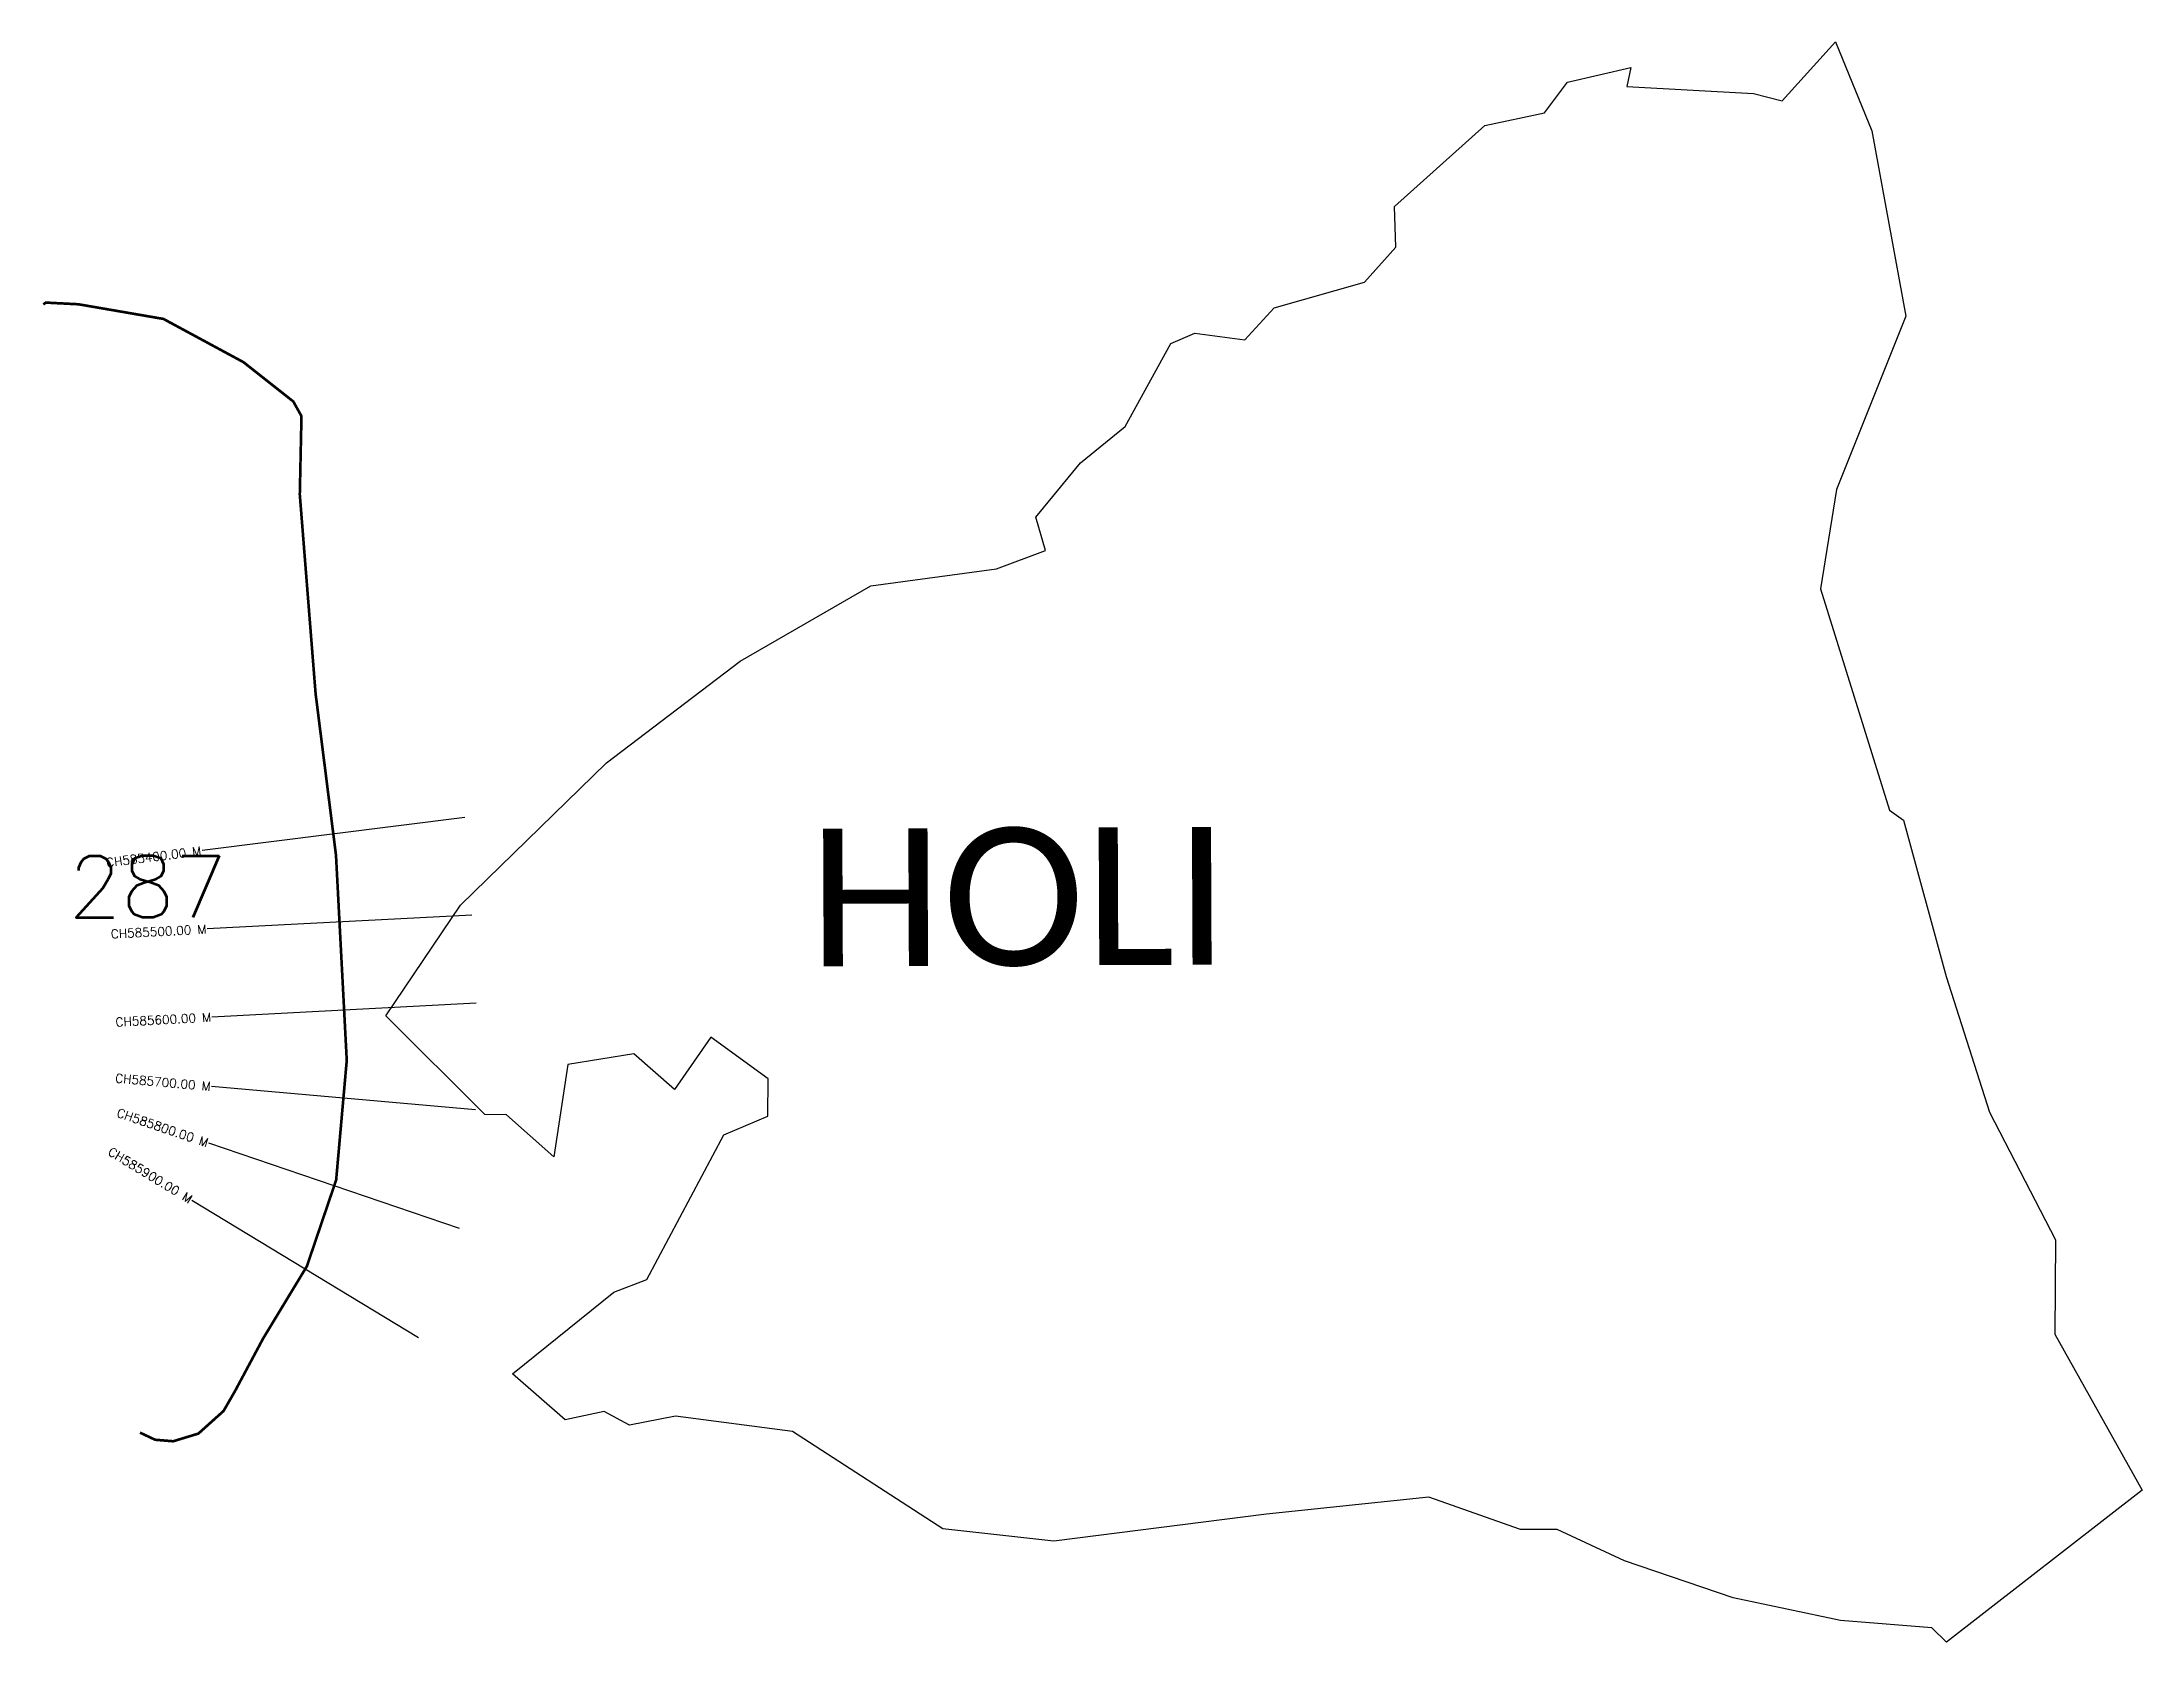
# Model space of a CAD drawing. Header units: metres. Extents: x 323853 to 326232, y 1837051 to 1838863.
import ezdxf
from ezdxf.enums import TextEntityAlignment as Align

# ---------------------------------------------------------------- set-up
doc = ezdxf.new("R2010")
doc.units = ezdxf.units.M
for name, color, linetype in [('CS', 134, 'Continuous'), ('CSMark', 6, 'Continuous'), ('NATURALLY PROTECTED', 3, 'Continuous'), ('VILLAGE NAME', 250, 'Continuous')]:
    doc.layers.add(name, color=color, linetype=linetype)
doc.styles.get("Standard").update_dxf_attribs({"font": 'simplex.shx'})

msp = doc.modelspace()

# ---------------------------------------------------------------- linework, layer by layer
at = {"color": 6, "flags": 128}
for points in [[(325554.9, 1838783.2), (325580.7, 1838817.9), (325652.6, 1838834.5), (325648.1, 1838813.1), (325791.7, 1838805.2), (325824.1, 1838796.9), (325884.4, 1838863.4), (325925.8, 1838762.8), (325964.1, 1838553), (325885.8, 1838356.4), (325867.7, 1838244.1), (325945.6, 1837993.1), (325961.4, 1837981.8), (326009.8, 1837804.9), (326058.9, 1837651), (326133.9, 1837506.7), (326133.2, 1837399.8), (326231.8, 1837223), (326010.2, 1837051), (325993.5, 1837067.2), (325890.3, 1837075.3), (325768.4, 1837100.9), (325645.4, 1837143), (325569.3, 1837178.5), (325527.8, 1837178.3), (325423.7, 1837214.9), (325239.7, 1837195.8), (324998.9, 1837165.4), (324873, 1837179.2), (324702.9, 1837289.6), (324570.2, 1837306.8), (324518.2, 1837296.5), (324489.5, 1837312.3), (324445.3, 1837302.6), (324385.7, 1837354.7), (324500.4, 1837447.4), (324537.7, 1837461.7), (324625.1, 1837625.4), (324675, 1837646.5), (324675.2, 1837689), (324610.3, 1837736.1), (324569, 1837676.7), (324522.9, 1837717.4), (324448.3, 1837705.1), (324432.5, 1837600.6), (324378.7, 1837648), (324354.2, 1837648.7), (324242.1, 1837760.2), (324326.6, 1837885.8), (324492.2, 1838046.7), (324643.4, 1838162), (324791.5, 1838247.2), (324934, 1838266.7), (324989.3, 1838287.3), (324978.6, 1838325.1), (325029.1, 1838386.7), (325079.7, 1838427.9), (325131.5, 1838521.8), (325158.5, 1838533.5), (325215.4, 1838526), (325248.7, 1838562.4), (325351, 1838591.5), (325386.3, 1838631.1), (325385, 1838677), (325487.3, 1838768.9)], [(325487.3, 1838768.9), (325554.9, 1838783.2)]]:
    msp.add_lwpolyline(points, dxfattribs=at)
at = {"layer": 'CS'}
for p, q in [((324331.4, 1837985.1), (324033.8, 1837947.5)), ((324339.4, 1837874.4), (324039.8, 1837858.7)), ((324344.6, 1837774.6), (324045.1, 1837758.8)), ((324343.5, 1837653.7), (324044.6, 1837680.2)), ((324325.6, 1837519.5), (324041.5, 1837615.9)), ((324278.9, 1837395.5), (324022.4, 1837551.1))]:
    msp.add_line(p, q, dxfattribs=at)
at = {"layer": 'NATURALLY PROTECTED', "const_width": 3, "flags": 128}
msp.add_lwpolyline([(323854, 1838566.1), (323856.8, 1838568.2), (323893.8, 1838566.3), (323990.1, 1838549.7), (324080.8, 1838500.7), (324137.2, 1838456.2), (324146.5, 1838439.6), (324144.6, 1838350.8), (324154.8, 1838222.2), (324162.5, 1838125.2), (324185.6, 1837942.3), (324197.8, 1837709.9), (324185.8, 1837574.4), (324152.6, 1837476.6), (324103.1, 1837394.9), (324071, 1837334.9), (324058.2, 1837312.7), (324029.7, 1837287.1), (324001.1, 1837278.4), (323980.7, 1837280.1), (323963.5, 1837288.2)], dxfattribs=at)

# ---------------------------------------------------------------- texts
at = {"insert": (323882.4, 1837941.7), "char_height": 70, "attachment_point": 1}
msp.add_mtext_dynamic_manual_height_columns('287', width=95.172, gutter_width=1, heights=[0], dxfattribs=at)
at = {"layer": 'CSMark'}
for s, rotation, p in [('CH585400.00 M', 7.2031, (324032.8, 1837947.3)), ('CH585500.00 M', 3.0087, (324038.8, 1837858.6)), ('CH585600.00 M', 3.0087, (324044.1, 1837758.8)), ('CH585700.00 M', 354.9398, (324043.6, 1837680.3)), ('CH585800.00 M', 341.2503, (324040.6, 1837616.2)), ('CH585900.00 M', 328.7633, (324021.6, 1837551.6))]:
    msp.add_text(s, height=10, rotation=rotation, dxfattribs=at).set_placement(p, align=Align.MIDDLE_RIGHT)
at = {"layer": 'VILLAGE NAME', "insert": (324720.9, 1837972.3), "char_height": 155.989, "attachment_point": 1, "rotation": 0.2435}
msp.add_mtext_dynamic_manual_height_columns('{\\fCalibri|b0|i0|c0|p34;HOLI}', width=1051.464, gutter_width=779.9, heights=[159.8], dxfattribs=at)

doc.saveas('drawing.dxf')
